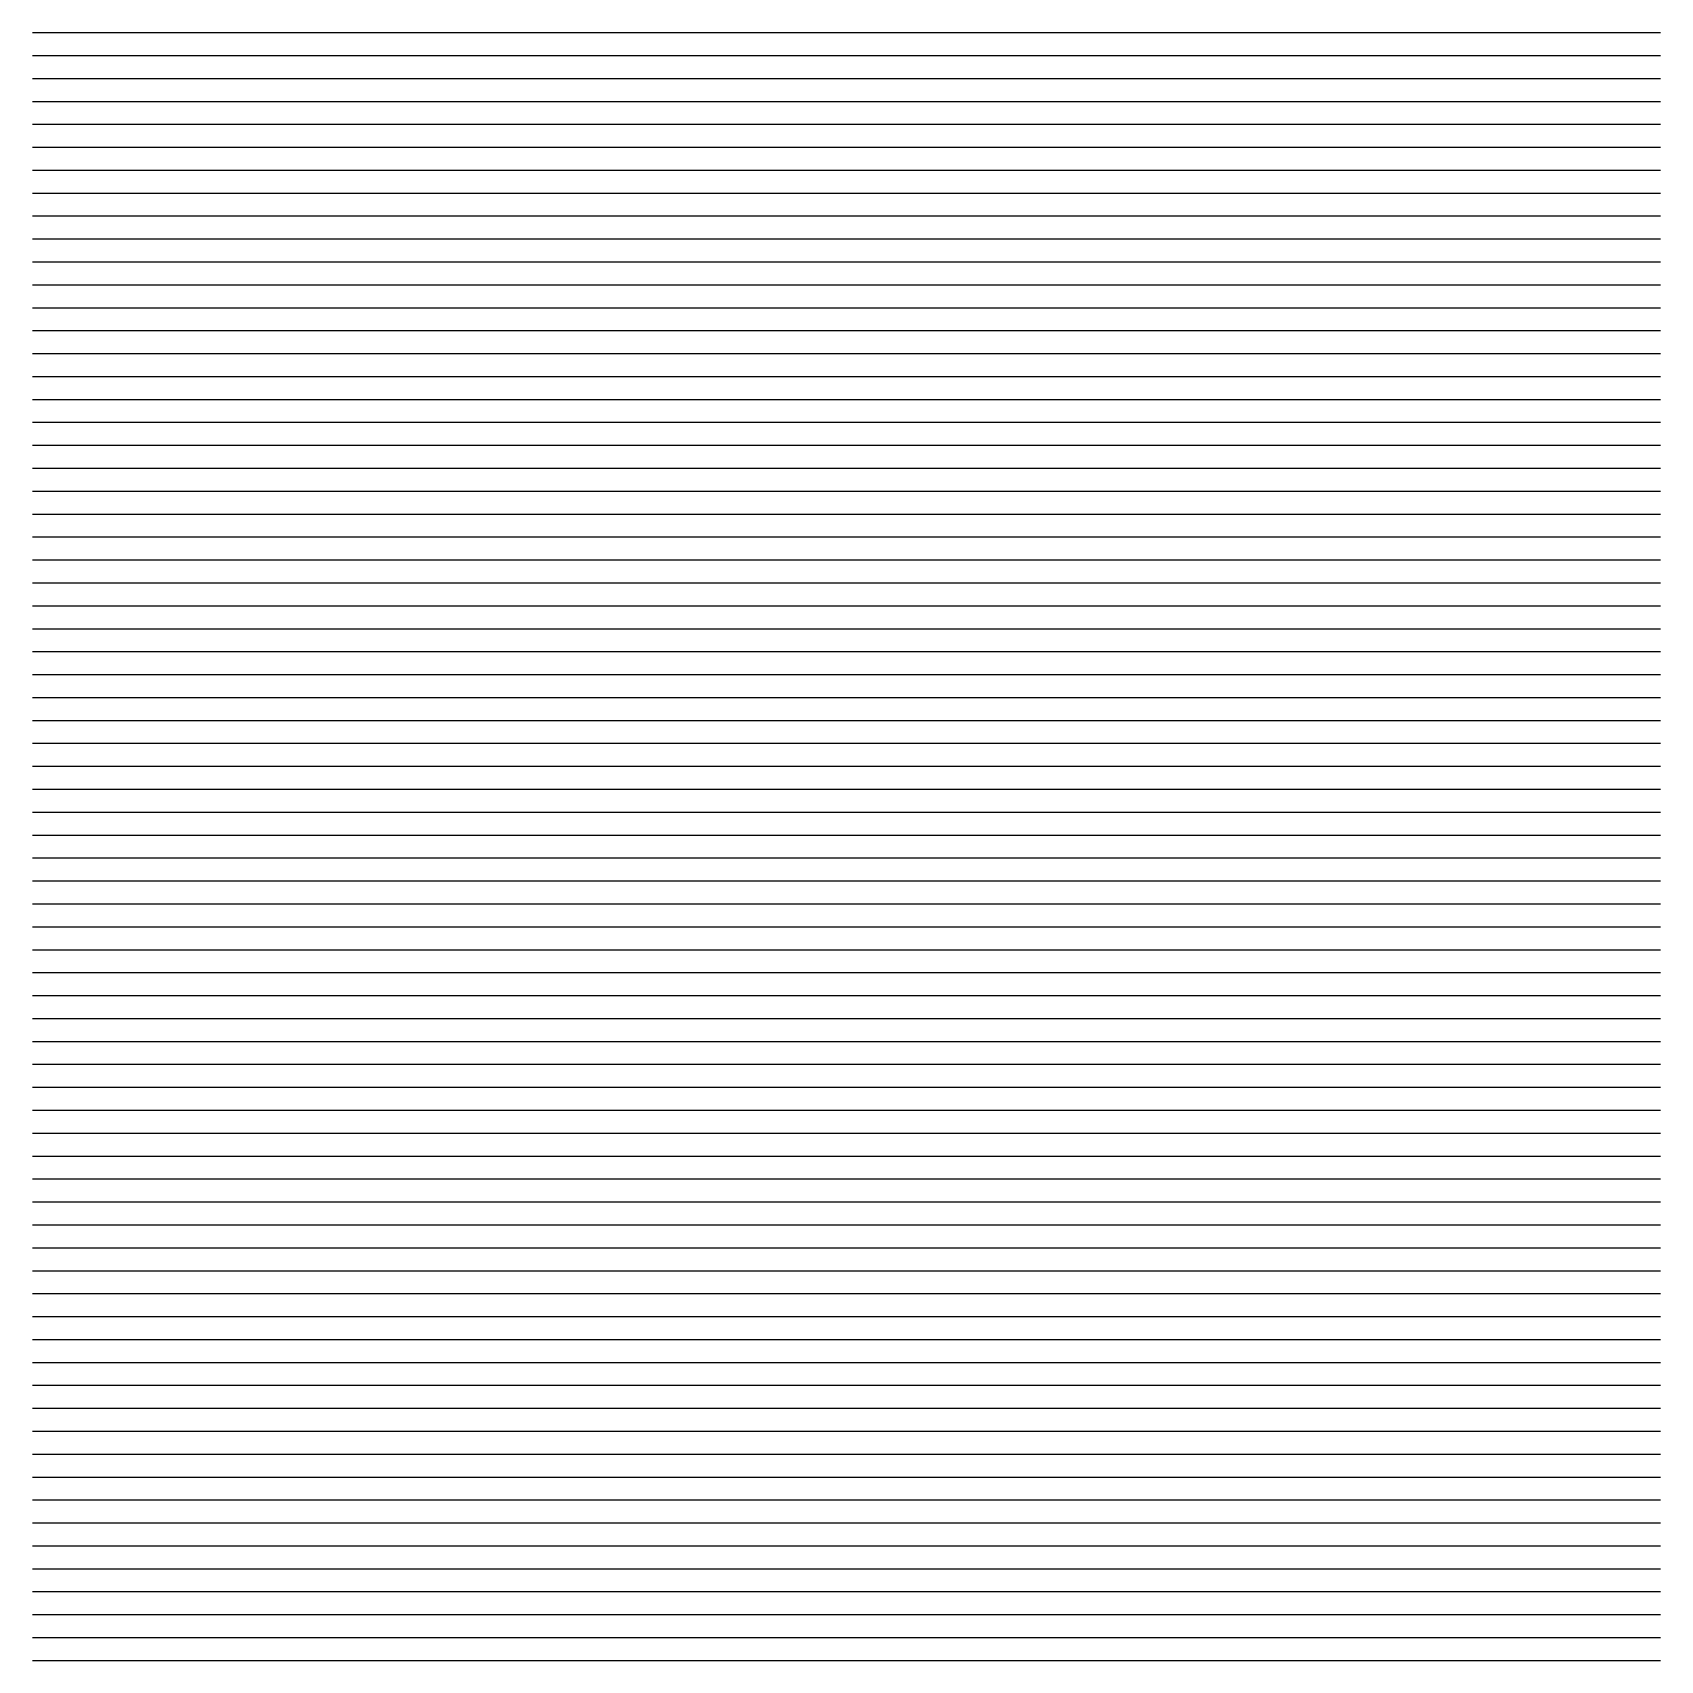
# Model space of a CAD drawing. Extents: x 0 to 100, y 0 to 100.
import ezdxf

# ---------------------------------------------------------------- set-up
doc = ezdxf.new("R2010")
doc.units = 0
doc.layers.add('default', color=7, linetype='CONTINUOUS')

msp = doc.modelspace()

# ---------------------------------------------------------------- linework, layer by layer
at = {"layer": 'default', "color": 0, "linetype": 'CONTINUOUS'}
for p, q in [((0, 100), (100, 100)), ((0, 98.591549), (100, 98.591549)), ((0, 97.183099), (100, 97.183099)), ((0, 95.774648), (100, 95.774648)), ((0, 94.366197), (100, 94.366197)), ((0, 92.957746), (100, 92.957746)), ((0, 91.549296), (100, 91.549296)), ((0, 90.140845), (100, 90.140845)), ((0, 88.732394), (100, 88.732394)), ((0, 87.323944), (100, 87.323944)), ((0, 85.915493), (100, 85.915493)), ((0, 84.507042), (100, 84.507042)), ((0, 83.098592), (100, 83.098592)), ((0, 81.690141), (100, 81.690141)), ((0, 80.28169), (100, 80.28169)), ((0, 78.873239), (100, 78.873239)), ((0, 77.464789), (100, 77.464789)), ((0, 76.056338), (100, 76.056338)), ((0, 74.647887), (100, 74.647887)), ((0, 73.239437), (100, 73.239437)), ((0, 71.830986), (100, 71.830986)), ((0, 70.422535), (100, 70.422535)), ((0, 69.014085), (100, 69.014085)), ((0, 67.605634), (100, 67.605634)), ((0, 66.197183), (100, 66.197183)), ((0, 64.788732), (100, 64.788732)), ((0, 63.380282), (100, 63.380282)), ((0, 61.971831), (100, 61.971831)), ((0, 60.56338), (100, 60.56338)), ((0, 59.15493), (100, 59.15493)), ((0, 57.746479), (100, 57.746479)), ((0, 56.338028), (100, 56.338028)), ((0, 54.929577), (100, 54.929577)), ((0, 53.521127), (100, 53.521127)), ((0, 52.112676), (100, 52.112676)), ((0, 50.704225), (100, 50.704225)), ((0, 49.295775), (100, 49.295775)), ((0, 47.887324), (100, 47.887324)), ((0, 46.478873), (100, 46.478873)), ((0, 45.070423), (100, 45.070423)), ((0, 43.661972), (100, 43.661972)), ((0, 42.253521), (100, 42.253521)), ((0, 40.84507), (100, 40.84507)), ((0, 39.43662), (100, 39.43662)), ((0, 38.028169), (100, 38.028169)), ((0, 36.619718), (100, 36.619718)), ((0, 35.211268), (100, 35.211268)), ((0, 33.802817), (100, 33.802817)), ((0, 32.394366), (100, 32.394366)), ((0, 30.985915), (100, 30.985915)), ((0, 29.577465), (100, 29.577465)), ((0, 28.169014), (100, 28.169014)), ((0, 26.760563), (100, 26.760563)), ((0, 25.352113), (100, 25.352113)), ((0, 23.943662), (100, 23.943662)), ((0, 22.535211), (100, 22.535211)), ((0, 21.126761), (100, 21.126761)), ((0, 19.71831), (100, 19.71831)), ((0, 18.309859), (100, 18.309859)), ((0, 16.901408), (100, 16.901408)), ((0, 15.492958), (100, 15.492958)), ((0, 14.084507), (100, 14.084507)), ((0, 12.676056), (100, 12.676056)), ((0, 11.267606), (100, 11.267606)), ((0, 9.859155), (100, 9.859155)), ((0, 8.450704), (100, 8.450704)), ((0, 7.042254), (100, 7.042254)), ((0, 5.633803), (100, 5.633803)), ((0, 4.225352), (100, 4.225352)), ((0, 2.816901), (100, 2.816901)), ((0, 1.408451), (100, 1.408451)), ((0, 0), (100, 0))]:
    msp.add_line(p, q, dxfattribs=at)

doc.saveas('drawing.dxf')
